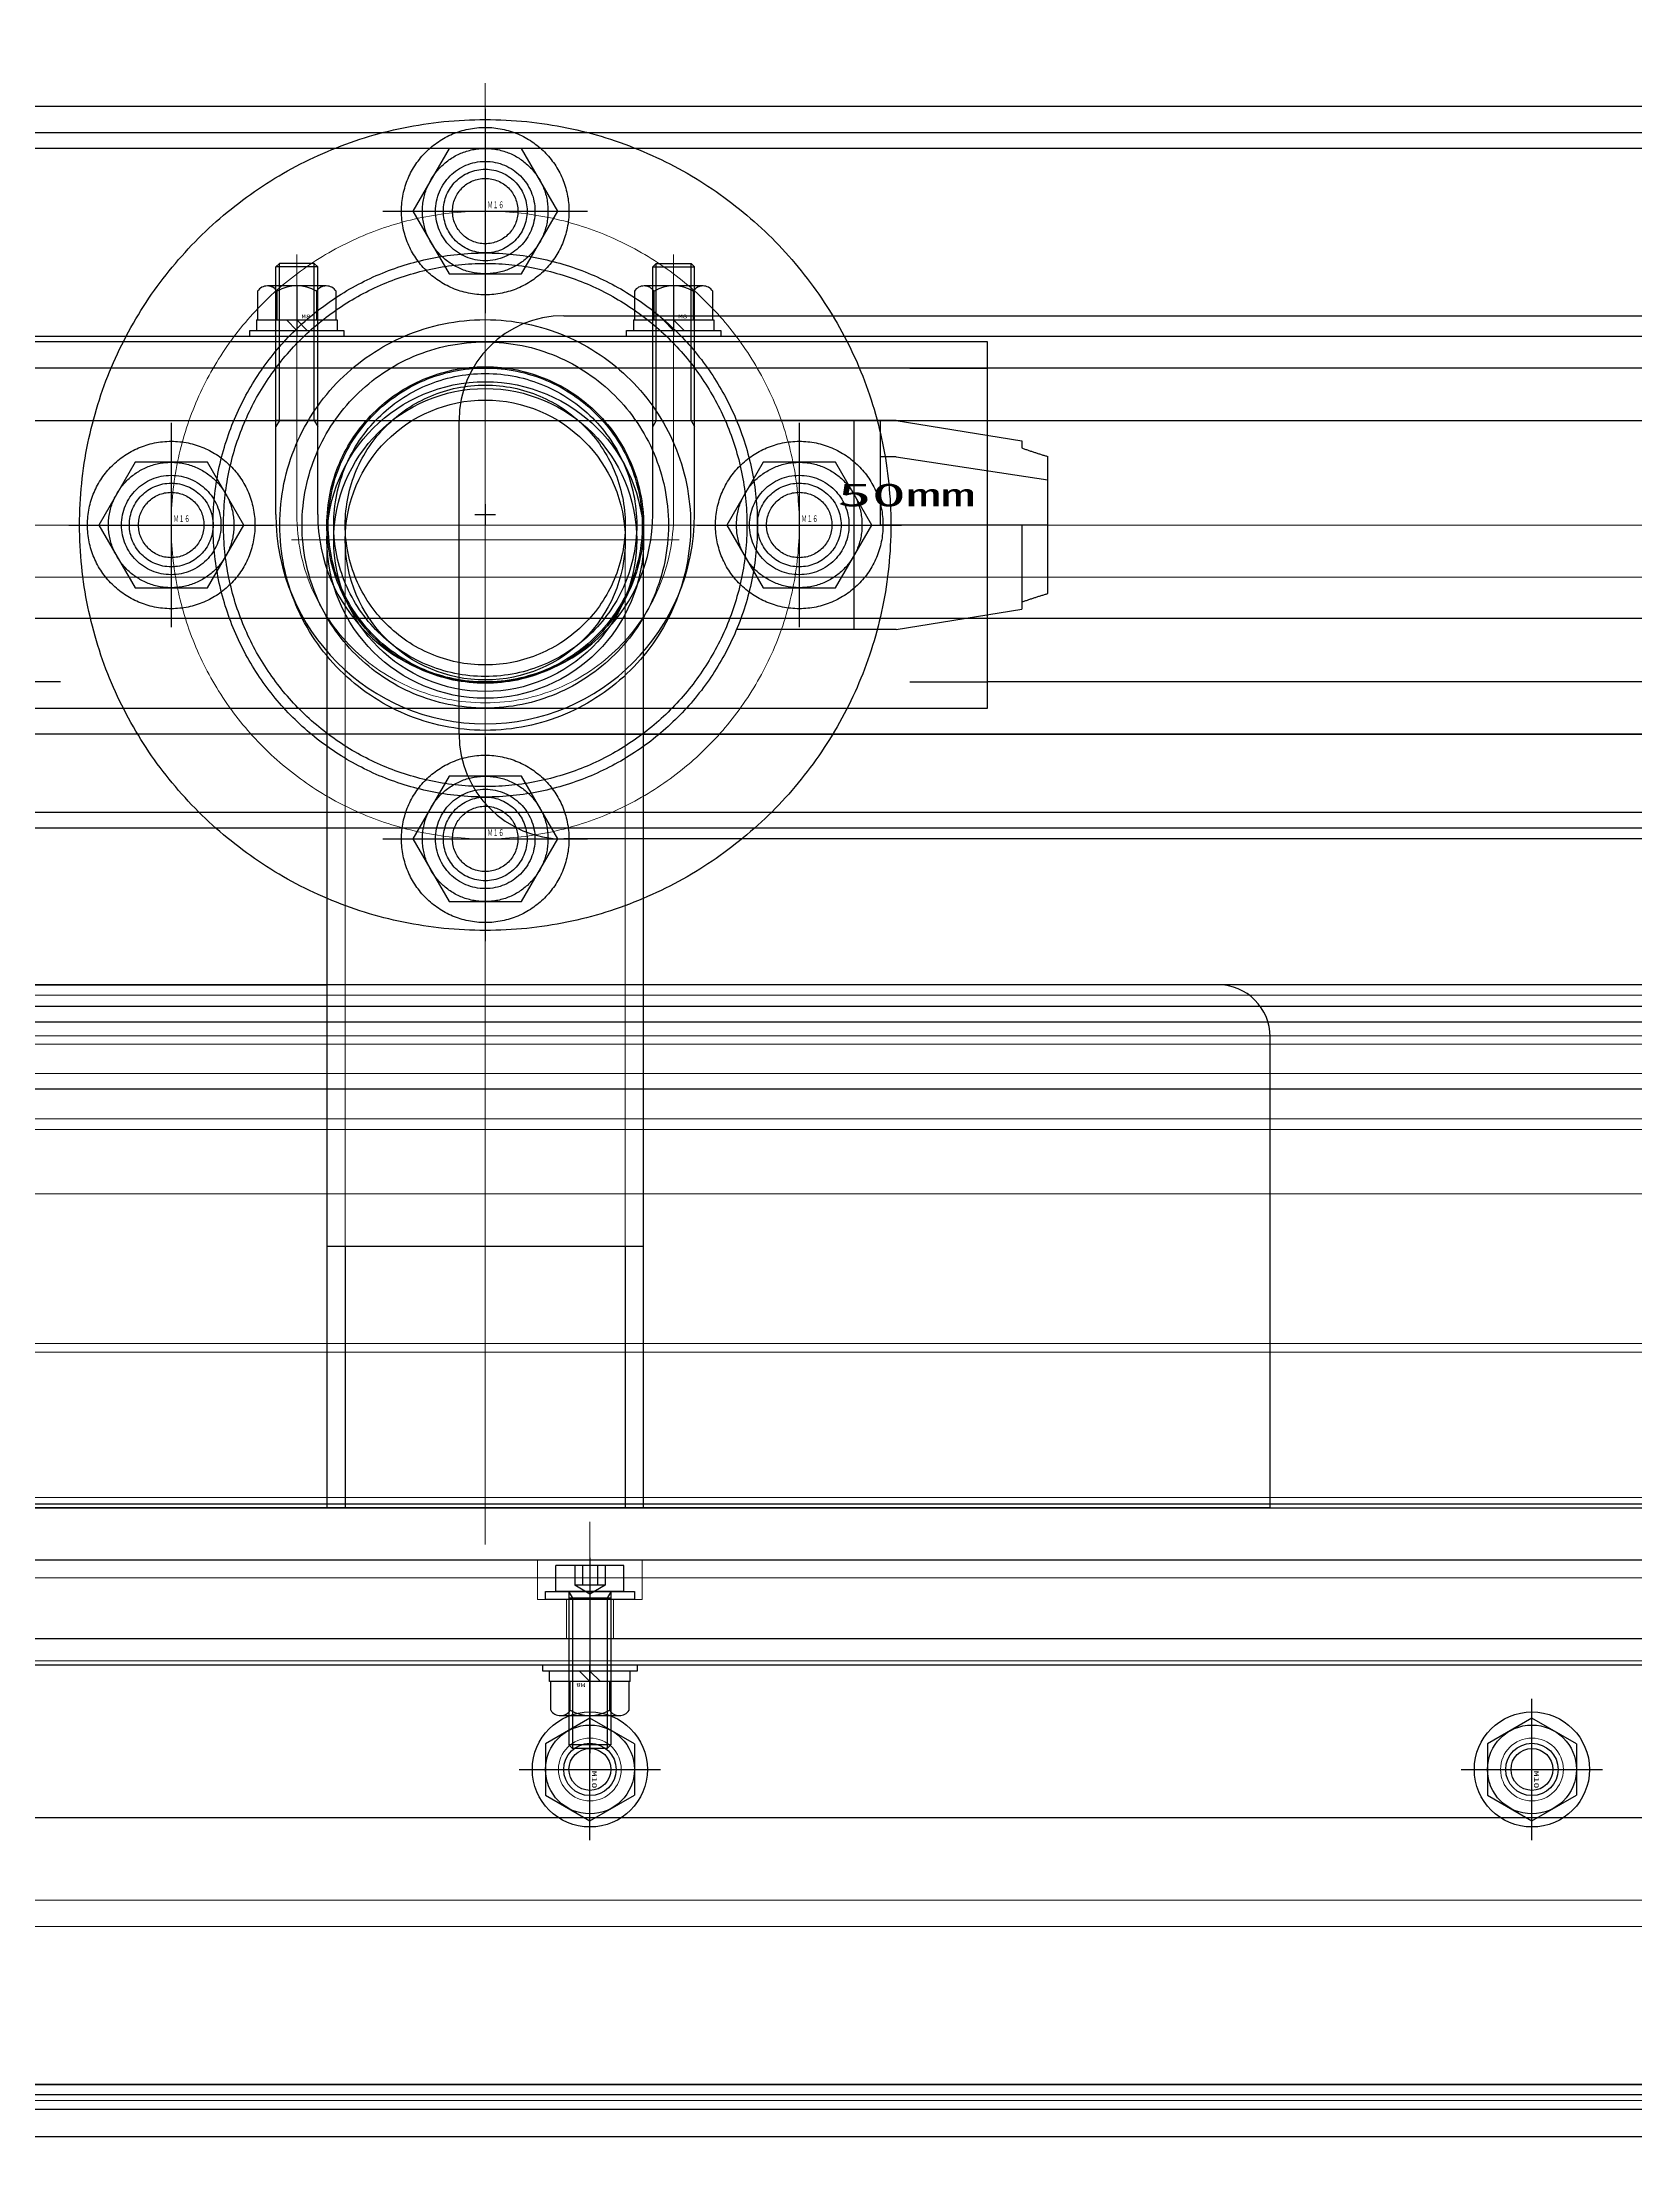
# Model space of a CAD drawing. Units: millimetres at full size. Extents: x -18456 to 18937, y -12290 to 13871.
# Drawn here: x 12727 to 13640, y -5710 to -4490 of the extents above; entities that cross this region are included whole.
import ezdxf
from ezdxf.enums import TextEntityAlignment as Align

# ---------------------------------------------------------------- set-up
doc = ezdxf.new("R2010")
doc.units = ezdxf.units.MM
doc.header["$LTSCALE"] = 100
doc.linetypes.add('CHAIN2', pattern=[12, 9, -1, 1, -1])
doc.linetypes.add('DOUBLE_CHAIN2', pattern=[12.8, 9, -1, 0.6, -0.6, 0.6, -1])
for name, color, linetype in [('0-2_0', 2, 'Continuous'), ('0-3_06_PHANTOM', 2, 'DOUBLE_CHAIN2'), ('0-6_10_DRAFT', 1, 'Continuous')]:
    doc.layers.add(name, color=color, linetype=linetype)
doc.layers.add('0-7_05_CENTER', color=2, linetype='CHAIN2', lineweight=18)
doc.layers.add('0-8_04_HIDDEN', color=7, linetype='Continuous', lineweight=18)
doc.styles.add('ＭＳ ゴシック', font='')
doc.styles.get('ＭＳ ゴシック').set_extended_font_data('MS Gothic')

# ---------------------------------------------------------------- blocks, each defined once
blk = doc.blocks.new('A$C08BD3208_1')
at = {"layer": '0-2_0', "color": 134}
blk.add_lwpolyline([(-959, 30), (959, 30), (960, 29), (960, -29), (959, -30), (-959, -30), (-960, -29), (-960, 29)], close=True, dxfattribs=at)
at = {"layer": '0-7_05_CENTER'}
blk.add_line((1061.54, 0), (-1061.54, 0), dxfattribs=at)
blk = doc.blocks.new('A$C18077F98_1_1')
at = {"layer": '0-2_0'}
blk.add_blockref('A$C08BD3208_1', (1050, -60.5), dxfattribs=at)
blk = doc.blocks.new('A$C6CE94B02_1_1')
at = {"layer": '0-2_0', "color": 134}
for p, q in [((-1000, 85), (1000, 85)), ((-1000, 82), (1000, 82)), ((445, 50), (905, 50)), ((425, -30), (425, 30)), ((905, -50), (445, -50)), ((-1000, -82), (1000, -82)), ((1000, -85), (-1000, -85))]:
    blk.add_line(p, q, dxfattribs=at)
for centre, start, end in [((445, 30), 90, 180), ((445, -30), 180, 270)]:
    blk.add_arc(centre, 20, start, end, dxfattribs=at)
blk = doc.blocks.new('A$C6B5E16F8_1')
at = {"layer": '0-2_0', "color": 134}
for p, q in [((-575, -3), (-75, -3)), ((-575, -63), (-75, -63))]:
    blk.add_line(p, q, dxfattribs=at)
at = {"layer": '0-2_0'}
blk.add_blockref('A$C6CE94B02_1_1', (-1000, -33), dxfattribs=at)
at = {"layer": '0-8_04_HIDDEN'}
blk.add_blockref('A$C18077F98_1_1', (-2050, 27.5), dxfattribs=at)
blk = doc.blocks.new('A$C10D23A00_1_1')
at = {"layer": '0-2_0', "color": 134}
blk.add_lwpolyline([(-959, 30), (959, 30), (960, 29), (960, -29), (959, -30), (-959, -30), (-960, -29), (-960, 29)], close=True, dxfattribs=at)
at = {"layer": '0-7_05_CENTER'}
blk.add_line((1081.54, 0), (-1081.54, 0), dxfattribs=at)
blk = doc.blocks.new('A$C5DB905E3_1')
at = {"layer": '0-2_0'}
blk.add_blockref('A$C10D23A00_1_1', (-1050, 42.9), dxfattribs=at)
blk = doc.blocks.new('M8Nza_1_1')
at = {"layer": '0-2_0'}
for p, q in [((-7.5, 8.69), (-7.5, 3.2)), ((5.62, 9.7), (-5.63, 9.7)), ((-3.75, 3.2), (-3.75, 8.69)), ((3.75, 8.69), (3.75, 3.2)), ((7.5, 3.2), (7.5, 8.69)), ((-7.7, 3.2), (7.7, 3.2)), ((-7.7, 3.2), (-7.7, 1.2)), ((0, 1.2), (-2, 3.2)), ((0, 3.2), (2, 1.2)), ((7.7, 3.2), (7.7, 1.2))]:
    blk.add_line(p, q, dxfattribs=at)
at = {"layer": '0-2_0', "linetype": 'CHAIN2'}
blk.add_line((0, 9.7), (0, 0), dxfattribs=at)
at = {"layer": '0-2_0'}
blk.add_lwpolyline([(-9, 1.2), (9, 1.2), (9, 0), (-9, 0)], close=True, dxfattribs=at)
for centre, radius, start, end in [((-5.63, 7.45), 2.25, 33.626, 146.374), ((0, 2.2), 7.5, 60, 120), ((5.62, 7.45), 2.25, 33.626, 146.374)]:
    blk.add_arc(centre, radius, start, end, dxfattribs=at)
at = {"layer": '0-6_10_DRAFT', "style": 'ＭＳ ゴシック', "width": 1.75}
blk.add_text('M8', height=0.733, dxfattribs=at).set_placement((0.87, 3.27), align=Align.BOTTOM_LEFT)
blk = doc.blocks.new('A$C4D6751E2_1_1')
at = {"layer": '0-2_0'}
for p, q in [((-40, 0), (-40, -47.32)), ((-32, 0), (-32, -47.32)), ((32, 0), (32, -47.32)), ((40, 0), (40, -47.32)), ((-39.32, -18), (-40, -16.83)), ((-32, -18), (-40, -18)), ((-39.32, -18), (-39.32, -48)), ((-32.68, -18), (-32, -16.83)), ((-32.68, -18), (-32.68, -48)), ((32.68, -18), (32, -16.83)), ((32, -18), (40, -18)), ((32.68, -18), (32.68, -48)), ((39.32, -18), (40, -16.83)), ((39.32, -18), (39.32, -48)), ((-32, -47.32), (-40, -47.32)), ((-40, -47.32), (-39.32, -48)), ((-32.68, -48), (-39.32, -48)), ((-32, -47.32), (-32.68, -48)), ((32, -47.32), (40, -47.32)), ((32, -47.32), (32.68, -48)), ((32.68, -48), (39.32, -48)), ((40, -47.32), (39.32, -48))]:
    blk.add_line(p, q, dxfattribs=at)
for radius in [40, 32]:
    blk.add_arc((0, 0), radius, 0, 180, dxfattribs=at)
at = {"layer": '0-6_10_DRAFT'}
for p, q in [((1.99, 0), (-1.99, 0)), ((0, -1.99), (0, 1.99))]:
    blk.add_line(p, q, dxfattribs=at)
at = {"layer": '0-7_05_CENTER'}
for p, q in [((-36, 0), (-36, -49.71)), ((36, 0), (36, -49.71))]:
    blk.add_line(p, q, dxfattribs=at)
blk.add_arc((0, 0), 36, 0, 180, dxfattribs=at)
blk = doc.blocks.new('A$C407E2551_1_1')
at = {"layer": '0-2_0'}
blk.add_blockref('A$C4D6751E2_1_1', (0, -32), dxfattribs=at)
at = {"layer": '0-2_0', "rotation": 180}
for p in [(-36, -66), (36, -66)]:
    blk.add_blockref('M8Nza_1_1', p, dxfattribs=at)
blk = doc.blocks.new('A$C6DBB619B_1_1')
at = {"layer": '0-2_0', "color": 134}
for p, q in [((313, 2050), (313, 50)), ((357, 2050), (357, 50)), ((363, 2050), (363, 50))]:
    blk.add_line(p, q, dxfattribs=at)
at = {"layer": '0-7_05_CENTER'}
for p, q in [((350.78, 1516), (369.46, 1516)), ((350.78, 1444), (369.46, 1444))]:
    blk.add_line(p, q, dxfattribs=at)
blk = doc.blocks.new('A$C4032155D_1')
at = {"layer": '0-8_04_HIDDEN'}
for name, p, rotation in [('A$C6DBB619B_1_1', (-2100, 3), 270), ('A$C407E2551_1_1', (-620, -420), 180)]:
    blk.add_blockref(name, p, dxfattribs=dict(at, rotation=rotation))
blk = doc.blocks.new('A$C07C31A19_1_1')
at = {"layer": '0-3_06_PHANTOM', "color": 7}
blk.add_line((-1000, 152), (1000, 152), dxfattribs=at)
blk.add_lwpolyline([(-1000, 160), (1000, 160), (1000, 60), (-1000, 60)], close=True, dxfattribs=at)
blk = doc.blocks.new('コンパクトボールバルブ27型-ソケット形-50mmc_1_1')
at = {"layer": '0-3_06_PHANTOM'}
for p, q in [((13.09, 107.5), (-13.09, 107.5)), ((-13, 78.5), (-8.63, 107.5)), ((0, 107.5), (0, 75.5)), ((-20, 78.5), (-16.07, 102.5)), ((-16.07, 102.5), (-14.73, 102.5)), ((0, 102.5), (16.07, 102.5)), ((20, 78.5), (16.07, 102.5)), ((-20, 78.5), (-20, 70.5)), ((-13, 78.5), (-13.02, 75.5)), ((20, 78.5), (20, 70.5)), ((0, 75.5), (-19.88, 75.5)), ((-20, 70.5), (-20, 48)), ((20, 70.5), (-20, 70.5)), ((20, 70.5), (20, 48))]:
    blk.add_line(p, q, dxfattribs=at)
for points in [[(-14.73, 102.5), (-14.68, 102.65), (-14.62, 102.81), (-14.57, 102.96), (-14.51, 103.12), (-14.46, 103.28), (-14.4, 103.43), (-14.35, 103.59), (-14.3, 103.74), (-14.25, 103.9), (-14.19, 104.05), (-14.14, 104.21), (-14.09, 104.37), (-14.04, 104.52), (-13.99, 104.68), (-13.93, 104.83), (-13.88, 104.99), (-13.83, 105.15), (-13.78, 105.3), (-13.73, 105.46), (-13.68, 105.62), (-13.63, 105.77), (-13.58, 105.93), (-13.53, 106.09), (-13.48, 106.24), (-13.43, 106.4), (-13.38, 106.56), (-13.33, 106.71), (-13.29, 106.87), (-13.24, 107.03), (-13.19, 107.19), (-13.14, 107.34), (-13.09, 107.5)], [(14.73, 102.5), (14.68, 102.65), (14.62, 102.81), (14.57, 102.96), (14.51, 103.12), (14.46, 103.28), (14.4, 103.43), (14.35, 103.59), (14.3, 103.74), (14.25, 103.9), (14.19, 104.05), (14.14, 104.21), (14.09, 104.37), (14.04, 104.52), (13.99, 104.68), (13.93, 104.83), (13.88, 104.99), (13.83, 105.15), (13.78, 105.3), (13.73, 105.46), (13.68, 105.62), (13.63, 105.77), (13.58, 105.93), (13.53, 106.09), (13.48, 106.24), (13.43, 106.4), (13.38, 106.56), (13.33, 106.71), (13.29, 106.87), (13.24, 107.03), (13.19, 107.19), (13.14, 107.34), (13.09, 107.5)]]:
    blk.add_lwpolyline(points, dxfattribs=at)
for radius in [52, 50, 39.25, 30.25]:
    blk.add_circle((0, 0), radius, dxfattribs=at)
at = {"layer": '0-7_05_CENTER'}
for p, q in [((0, -62), (0, 117.5)), ((-62, 0), (62, 0))]:
    blk.add_line(p, q, dxfattribs=at)
blk = doc.blocks.new('A$C784144CA_1_1')
at = {"layer": '0-3_06_PHANTOM', "color": 7}
for centre, radius in [((0, 0), 77.5), ((0, 60), 9.5), ((0, 0), 30.25), ((0, 0), 28.95), ((0, 0), 26.75), ((-60, 0), 9.5), ((60, 0), 9.5), ((0, -60), 9.5)]:
    blk.add_circle(centre, radius, dxfattribs=at)
at = {"layer": '0-7_05_CENTER'}
for p, q in [((0, -84.44), (0, 84.44)), ((84.44, 0), (-84.44, 0))]:
    blk.add_line(p, q, dxfattribs=at)
blk.add_circle((0, 0), 60, dxfattribs=at)
blk = doc.blocks.new('A$C052529DE_1_1')
at = {"layer": '0-3_06_PHANTOM'}
blk.add_blockref('A$C784144CA_1_1', (0, 0), dxfattribs=at)
blk = doc.blocks.new('チーズ(TS-T)-50mmb_1_1')
at = {"layer": '0-3_06_PHANTOM'}
for p, q in [((96, 35), (-96, 35)), ((96, -35), (96, 35))]:
    blk.add_line(p, q, dxfattribs=at)
blk.add_lwpolyline([(-96, 35), (-96, -35), (96, -35)], dxfattribs=at)
for radius in [35, 30]:
    blk.add_circle((0, 0), radius, dxfattribs=at)
at = {"layer": '0-6_10_DRAFT'}
for p, q in [((-81.13, 30), (-96, 30)), ((81.13, 30), (96, 30)), ((-81.13, -30), (-96, -30)), ((81.13, -30), (96, -30))]:
    blk.add_line(p, q, dxfattribs=at)
at = {"layer": '0-7_05_CENTER'}
for p, q in [((0, 40), (0, -40)), ((-96, 0), (96, 0))]:
    blk.add_line(p, q, dxfattribs=at)
at = {"layer": '0-6_10_DRAFT', "style": 'ＭＳ ゴシック', "width": 2.2}
blk.add_text('50mm', height=4.399, dxfattribs=at).set_placement((67.25, 2.24), align=Align.BOTTOM_LEFT)
blk = doc.blocks.new('16b_1_1')
at = {"layer": '0-3_06_PHANTOM', "color": 7, "linetype": 'CHAIN2'}
for p, q in [((0, 19.54), (0, -19.54)), ((-19.54, 0), (19.54, 0))]:
    blk.add_line(p, q, dxfattribs=at)
at = {"layer": '0-3_06_PHANTOM', "color": 7}
for p, q in [((-6.92, 11.99), (-13.85, 0)), ((6.93, 11.99), (-6.92, 11.99)), ((13.85, 0), (6.93, 11.99)), ((-13.85, 0), (-6.92, -11.99)), ((6.93, -11.99), (13.85, 0)), ((-6.92, -11.99), (6.93, -11.99))]:
    blk.add_line(p, q, dxfattribs=at)
for radius in [16, 11.99, 8, 6.25]:
    blk.add_circle((0, 0), radius, dxfattribs=at)
at = {"layer": '0-6_10_DRAFT', "style": 'ＭＳ ゴシック', "width": 0.6}
blk.add_text('Ｍ１６', height=1.257, dxfattribs=at).set_placement((0.41, 0.18), align=Align.BOTTOM_LEFT)
blk = doc.blocks.new('A$C48C628A5_1_1')
at = {"layer": '0-3_06_PHANTOM', "color": 7}
for p, q in [((1954, -800), (1606, -800)), ((1954, -860), (1606, -860))]:
    blk.add_line(p, q, dxfattribs=at)
at = {"layer": '0-7_05_CENTER'}
blk.add_line((1954, -830), (1606, -830), dxfattribs=at)
at = {"layer": '0-3_06_PHANTOM', "rotation": 270}
for name in ['A$C052529DE_1_1', 'コンパクトボールバルブ27型-ソケット形-50mmc_1_1']:
    blk.add_blockref(name, (1510, -830), dxfattribs=at)
at = {"layer": '0-3_06_PHANTOM'}
for name, p in [('16b_1_1', (1510, -770)), ('チーズ(TS-T)-50mmb_1_1', (1510, -830)), ('16b_1_1', (1450, -830)), ('16b_1_1', (1570, -830)), ('16b_1_1', (1510, -890))]:
    blk.add_blockref(name, p, dxfattribs=at)
blk = doc.blocks.new('A$C7E805CF0_1_1')
at = {"layer": '0-8_04_HIDDEN'}
for p, q in [((10, -993), (10, 993)), ((12, 993), (12, -993))]:
    blk.add_line(p, q, dxfattribs=at)
blk = doc.blocks.new('A$C751B273A_1_1')
at = {"layer": '0-2_0', "color": 134}
for points in [[(-79, -844.5), (-79, 844.5), (-179, 844.5), (-179, -844.5)], [(-49, 844.5), (-49, -844.5), (-99, -844.5), (-99, 844.5)]]:
    blk.add_lwpolyline(points, close=True, dxfattribs=at)
at = {"layer": '0-8_04_HIDDEN'}
for p, q in [((-177, -844.5), (-177, 844.5)), ((-106.67, -844.5), (-106.67, 844.5)), ((-104.67, -844.5), (-104.67, 844.5)), ((-99, -844.5), (-99, 844.5)), ((-96, -844.5), (-96, 844.5)), ((-81, -844.5), (-81, 844.5))]:
    blk.add_line(p, q, dxfattribs=at)
blk = doc.blocks.new('A$C68F274FF_1')
at = {"layer": '0-2_0', "color": 134}
blk.add_line((-1955, 3), (145, 3), dxfattribs=at)
blk.add_lwpolyline([(-1955, 0), (145, 0), (145, 35), (140, 40), (-1950, 40), (-1955, 35)], close=True, dxfattribs=at)
blk = doc.blocks.new('A$C7AAF005D_1')
at = {"layer": '0-2_0', "color": 134}
for p, q in [((-30.25, 183), (-30.25, -2)), ((30.25, -2), (30.25, 183)), ((-140, 98), (-30.25, 98)), ((140, 98), (30.25, 98)), ((150, -2), (150, 88)), ((-30.25, 48), (30.25, 48)), ((-26.75, 48), (-26.75, -2)), ((26.75, 48), (26.75, -2))]:
    blk.add_line(p, q, dxfattribs=at)
blk.add_lwpolyline([(150, -2), (-150, -2), (-150, 88)], dxfattribs=at)
for radius in [30.25, 28.95, 26.75]:
    blk.add_circle((0, 183), radius, dxfattribs=at)
for centre, start, end in [((-140, 88), 90, 180), ((140, 88), 0, 90)]:
    blk.add_arc(centre, 10, start, end, dxfattribs=at)
at = {"layer": '0-7_05_CENTER'}
for p, q in [((0, -9.01), (0, 220.04)), ((37.04, 183), (-37.04, 183))]:
    blk.add_line(p, q, dxfattribs=at)
at = {"layer": '0-8_04_HIDDEN'}
for p, q in [((-26.75, 48), (-26.75, 183)), ((26.75, 48), (26.75, 183))]:
    blk.add_line(p, q, dxfattribs=at)
blk = doc.blocks.new('A$C50AA2148_1')
at = {"layer": '0-2_0'}
for name, p in [('A$C7AAF005D_1', (-440, -121)), ('A$C68F274FF_1', (35, 7))]:
    blk.add_blockref(name, p, dxfattribs=at)
at = {"layer": '0-2_0', "rotation": 90}
blk.add_blockref('A$C751B273A_1_1', (-870, 56), dxfattribs=at)
blk = doc.blocks.new('A$C76D83096_1_1')
at = {"layer": '0-7_05_CENTER'}
blk.add_line((-5.79, 0), (1705.69, 0), dxfattribs=at)
at = {"layer": '0-8_04_HIDDEN'}
for p, q in [((3, 28.6), (1697, 28.6)), ((6, 30.25), (1694, 30.25)), ((3, -28.6), (1697, -28.6))]:
    blk.add_line(p, q, dxfattribs=at)
blk.add_lwpolyline([(0, -30.25), (6, -30.25), (1694, -30.25)], dxfattribs=at)
blk = doc.blocks.new('A$C081D2C41')
at = {"layer": '0-8_04_HIDDEN', "rotation": 270}
blk.add_blockref('A$C50AA2148_1', (-7, -870), dxfattribs=at)
at = {"layer": '0-8_04_HIDDEN', "xscale": -1, "rotation": 270}
blk.add_blockref('A$C76D83096_1_1', (-70, -850), dxfattribs=at)
blk = doc.blocks.new('A$C2B9527C7_1')
at = {"layer": '0-2_0'}
blk.add_lwpolyline([(0, -8.5), (0, 8.5), (1.5, 8.5), (1.5, -8.5)], close=True, dxfattribs=at)
blk = doc.blocks.new('CBSST8-30a_1')
at = {"layer": '0-2_0'}
for p, q in [((0, 6.5), (-5, 6.5)), ((-5, 6.5), (-5, -6.5)), ((0, 6.5), (0, -6.5)), ((-5, 2.89), (-1.2, 2.89)), ((-5, 1.44), (-1.2, 1.44)), ((-1.2, 2.89), (-1.2, -2.89)), ((-1.2, 2.89), (0.47, 0)), ((0.47, 0), (-1.2, -2.89)), ((0, 4), (29.32, 4)), ((0.08, 4), (1.25, 3.32)), ((1.25, 4), (1.25, -4)), ((1.25, 3.32), (30, 3.32)), ((29.32, 4), (29.32, -4)), ((29.32, 4), (30, 3.32)), ((30, 3.32), (30, -3.32)), ((-5, -1.44), (-1.2, -1.44)), ((-5, -2.89), (-1.2, -2.89)), ((-0.37, -1.44), (-0.37, -1.44)), ((0, -4), (29.32, -4)), ((0.05, -0.72), (0.05, -0.72)), ((0.08, -4), (1.25, -3.32)), ((1.25, -3.32), (30, -3.32)), ((29.32, -4), (30, -3.32)), ((0, -6.5), (-5, -6.5))]:
    blk.add_line(p, q, dxfattribs=at)
at = {"layer": '0-2_0', "linetype": 'CHAIN2'}
blk.add_line((-6.47, 0), (30.92, 0), dxfattribs=at)
blk = doc.blocks.new('A$C2CD0138C_1')
at = {"layer": '0-2_0'}
for name in ['A$C2B9527C7_1', 'CBSST8-30a_1']:
    blk.add_blockref(name, (-1.5, 0), dxfattribs=at)
blk = doc.blocks.new('10b_2')
at = {"layer": '0-2_0', "color": 134, "linetype": 'CHAIN2'}
for p, q in [((0, -13.51), (0, 13.51)), ((13.51, 0), (-13.51, 0))]:
    blk.add_line(p, q, dxfattribs=at)
at = {"layer": '0-2_0', "color": 134}
for q in [(-9.8, 0), (4.9, 8.49)]:
    blk.add_line((-4.9, 8.49), q, dxfattribs=at)
for points in [[(4.9, -8.49), (9.8, 0), (4.9, 8.49)], [(-9.8, 0), (-4.9, -8.49), (4.9, -8.49)]]:
    blk.add_lwpolyline(points, dxfattribs=at)
for radius in [11, 8.49, 5, 4]:
    blk.add_circle((0, 0), radius, dxfattribs=at)
at = {"layer": '0-6_10_DRAFT', "style": 'ＭＳ ゴシック', "width": 1.8}
blk.add_text('M10', height=0.916, dxfattribs=at).set_placement((0.26, 0.12), align=Align.BOTTOM_LEFT)
blk = doc.blocks.new('A$C07217E9C_1_1')
at = {"layer": '0-2_0', "color": 134}
blk.add_lwpolyline([(-30, 0), (1670, 0), (1670, -15), (-30, -15)], close=True, dxfattribs=at)
at = {"layer": '0-7_05_CENTER'}
blk.add_line((1270, -22.32), (1270, 6.98), dxfattribs=at)
at = {"layer": '0-8_04_HIDDEN'}
for p, q in [((1265.5, -7.5), (1265.5, 0)), ((1274.5, -7.5), (1274.5, 0)), ((1260, -15), (1260, -7.5))]:
    blk.add_line(p, q, dxfattribs=at)
blk.add_lwpolyline([(1260, -7.5), (1280, -7.5), (1280, -15)], dxfattribs=at)
blk = doc.blocks.new('A$C546A67D1_1_1')
at = {"layer": '0-2_0', "color": 134}
blk.add_line((5, -50), (5, 1850), dxfattribs=at)
blk.add_lwpolyline([(0, -50), (0, 1850), (85, 1850), (90, 1845), (90, -45), (85, -50)], close=True, dxfattribs=at)
at = {"layer": '0-7_05_CENTER'}
for p, q in [((25, 1539.34), (25, 1520.66)), ((15.66, 1530), (34.34, 1530)), ((25, 1359.34), (25, 1340.66)), ((-7.1, 1350), (12.19, 1350)), ((15.66, 1350), (34.34, 1350))]:
    blk.add_line(p, q, dxfattribs=at)
at = {"layer": '0-8_04_HIDDEN'}
for p, q in [((5, 50), (5, 1750)), ((85.26, 50), (85.26, 1750)), ((88.31, 50), (88.31, 1750))]:
    blk.add_line(p, q, dxfattribs=at)
at = {"layer": '0-8_04_HIDDEN', "color": 3}
blk.add_line((55, 50), (55, 1750), dxfattribs=at)
at = {"layer": '0-8_04_HIDDEN'}
for centre in [(25, 1530), (25, 1350)]:
    blk.add_circle(centre, 6, dxfattribs=at)
blk = doc.blocks.new('A$C23901CDF_1_1')
at = {"layer": '0-7_05_CENTER'}
for p, q in [((1267.5, -9.34), (1267.5, 9.34)), ((1447.5, -9.34), (1447.5, 9.34)), ((1276.84, 0), (1258.16, 0)), ((1456.84, 0), (1438.16, 0))]:
    blk.add_line(p, q, dxfattribs=at)
at = {"layer": '0-8_04_HIDDEN', "color": 3}
blk.add_line((-27.5, 36.61), (1662.5, 36.61), dxfattribs=at)
at = {"layer": '0-8_04_HIDDEN'}
blk.add_lwpolyline([(-27.5, 40), (1662.5, 40), (1662.5, -23), (1660.5, -25), (-25.5, -25), (-27.5, -23)], close=True, dxfattribs=at)
for centre in [(1267.5, 0), (1447.5, 0)]:
    blk.add_circle(centre, 6, dxfattribs=at)
blk = doc.blocks.new('A$C16DC10C5')
at = {"layer": '0-8_04_HIDDEN'}
for name, p in [('A$C546A67D1_1_1', (15, -900)), ('10b_2', (40, 630)), ('10b_2', (40, 450)), ('A$C2CD0138C_1', (7.5, 450))]:
    blk.add_blockref(name, p, dxfattribs=at)
at = {"layer": '0-8_04_HIDDEN', "xscale": -1, "rotation": 270}
blk.add_blockref('A$C07217E9C_1_1', (15, -820), dxfattribs=at)
at = {"layer": '0-8_04_HIDDEN'}
for name, p, rotation in [('A$C23901CDF_1_1', (40, -817.5), 90), ('M8Nza_1_1', (20, 450), 270)]:
    blk.add_blockref(name, p, dxfattribs=dict(at, rotation=rotation))

msp = doc.modelspace()

# ---------------------------------------------------------------- linework, layer by layer
at = {"layer": '0-2_0', "color": 134}
msp.add_line((8711.9, -5660.7), (14669.9, -5660.7), dxfattribs=at)
at = {"layer": '0-3_06_PHANTOM', "color": 5}
msp.add_lwpolyline([(8840.9, -3664.2), (14540.9, -3664.2), (14540.9, -5508), (8840.9, -5508)], close=True, dxfattribs=at)

# ---------------------------------------------------------------- block references
at = {"layer": '0-2_0', "xscale": 3, "yscale": 3}
for name, p in [('A$C48C628A5_1_1', (8450.9, -2276.7)), ('A$C07C31A19_1_1', (11690.9, -6146.7)), ('A$C6B5E16F8_1', (14690.9, -4697.7)), ('A$C5DB905E3_1', (14840.9, -5546.7))]:
    msp.add_blockref(name, p, dxfattribs=at)
at = {"layer": '0-8_04_HIDDEN', "xscale": 3, "yscale": 3}
msp.add_blockref('A$C4032155D_1', (14840.9, -3596.7), dxfattribs=at)
for name, p, rotation in [('A$C081D2C41', (11690.9, -4940.3), 90), ('A$C16DC10C5', (11690.9, -5360.3), 270), ('A$C7E805CF0_1_1', (11690.9, -5696.7), 90)]:
    msp.add_blockref(name, p, dxfattribs=dict(at, rotation=rotation))

doc.saveas('drawing.dxf')
